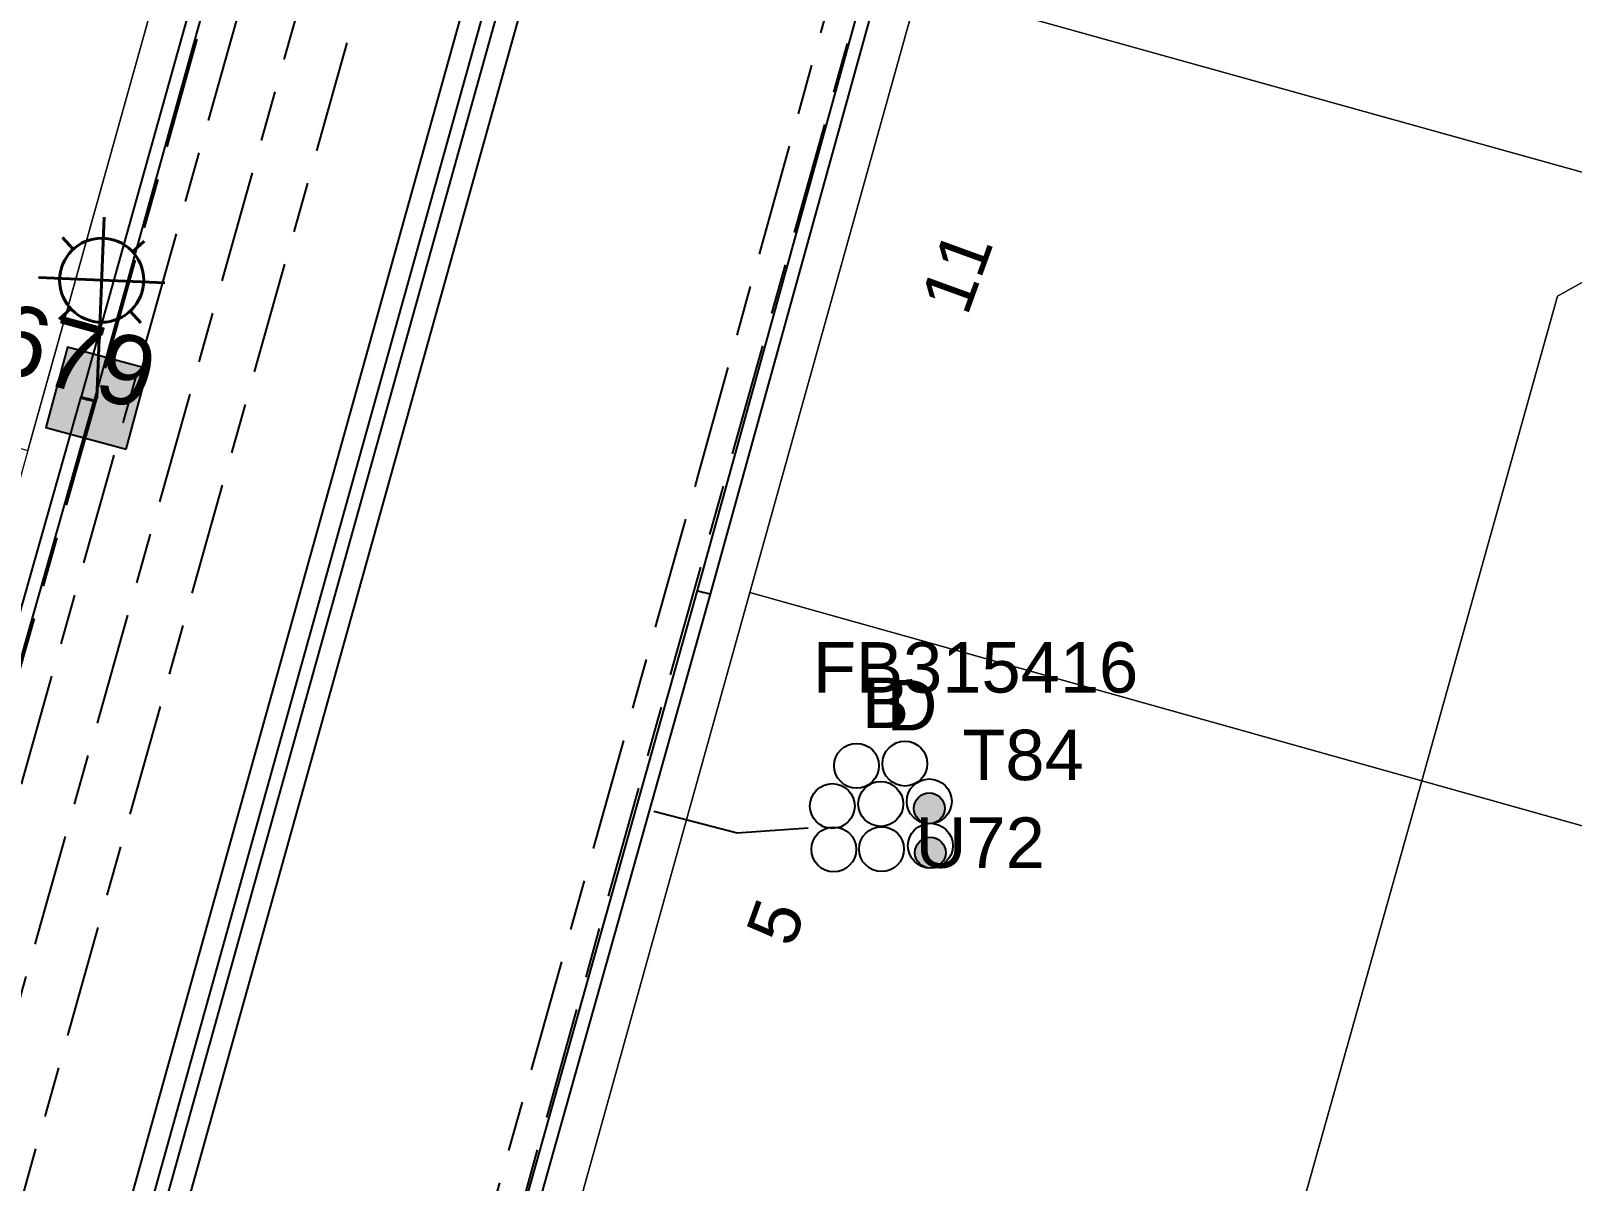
# Model space of a CAD drawing. Header units: metres. Extents: x 289087 to 291245, y 6227587 to 6229773.
# Drawn here: x 290637.8 to 290692.8, y 6228363.4 to 6228404.5 of the extents above; entities that cross this region are included whole.
import ezdxf
from ezdxf.enums import TextEntityAlignment as Align

# ---------------------------------------------------------------- set-up
doc = ezdxf.new("R2010")
doc.units = ezdxf.units.M
doc.linetypes.add('Cable Exist UG', pattern=[8.2, 4, -1.2, 1.8, -1.2])
for name, color, linetype in [('_User Ducts Config', 7, 'Continuous'), ('Duct_SP_EXT', 7, 'Continuous'), ('Equip_SP_SL_EXT', 7, 'Continuous'), ('Mains_HV_EXT', 7, 'Continuous'), ('Mains_LV_EXT', 7, 'Continuous'), ('Mains_LV_SL_EXT', 7, 'Continuous'), ('SupportsUG_SP_LV_SL_EXT', 7, 'Continuous')]:
    doc.layers.add(name, color=color, linetype=linetype)
doc.layers.add('Cadastre Land Parcels_SP_EXT', color=9, linetype='Continuous', lineweight=5)
doc.layers.add('Cadastre Roads_SP_EXT', color=9, linetype='Continuous', lineweight=5)
doc.styles.add('COLUMN_LABEL', font='arial.ttf')
doc.styles.add('iecARIAL', font='arial.ttf', dxfattribs={"height": 2})
doc.styles.add('POLE_LABEL', font='arial.ttf')
doc.styles.get("Standard").update_dxf_attribs({"font": 'arial.ttf'})
doc.linetypes.add('Cable E UG', pattern='A,6,-0.5,["E",Standard,S=1.7,R=0,X=0.5,Y=-1],-2.9', length=9.4)
doc.linetypes.add('Cable P UG', pattern='A,6,-0.5,["P",Standard,S=1.7,R=0,X=0.5,Y=-1],-2.9', length=9.4)

# ---------------------------------------------------------------- blocks, each defined once
blk = doc.blocks.new('COLUMN_EXT')
blk.add_hatch(color=256).paths.add_polyline_path([(-1.485, 1.485), (-1.485, -1.485), (1.485, -1.485), (1.485, 1.485)])
blk.add_lwpolyline([(-1.485, -1.485), (1.485, -1.485), (1.485, 1.485), (-1.485, 1.485)], close=True)
for tag, height, style, flags, p in [('ASSET_NUM', 2.5, 'COLUMN_LABEL', 8, (2, 2)), ('STRUCTURE_PLANT_NUMBER', 0.2, 'POLE_LABEL', 9, (1.813, 0.031)), ('STREET_CODE', 0.2, 'COLUMN_LABEL', 9, (1.813, -0.2))]:
    blk.add_attdef(tag, text='', height=height, dxfattribs=dict(style=style, flags=flags)).set_placement(p, align=Align.MIDDLE_LEFT)
at = {"flags": 9}
for tag, p in [('OWNED_BY', (1.813, -0.6)), ('COLUMN_TYPE', (1.813, -0.4)), ('STATE', (1.813, -0.8)), ('USAGE', (1.813, -1)), ('LEGEND', (1.813, -1.2)), ('STREETNAME', (1.813, -1.6)), ('LOCATION', (1.813, -1.4)), ('SUBURB', (1.813, -1.8)), ('NOTES', (1.813, -2))]:
    blk.add_attdef(tag, text='', height=0.2, dxfattribs=at).set_placement(p, align=Align.MIDDLE_LEFT)
at = {"flags": 1}
blk.add_attdef('Z', (1.813, -2.351), '', height=0.2, dxfattribs=at)
blk = doc.blocks.new('DUCT_EXT')
blk.add_circle((0, 0.8), 0.8)
at = {"flags": 1}
blk.add_attdef('Z', (0, 0), '', height=0.2, dxfattribs=at)
at = {"flags": 9}
for tag, p in [('DUCT_CODE', (0, 0)), ('XSECT_TYPE', (0, -0.2)), ('STATE', (0, -0.6)), ('FB_REFERENCE', (0, -0.4)), ('NOTES', (0, -0.8))]:
    blk.add_attdef(tag, text='', height=0.2, dxfattribs=at).set_placement(p, align=Align.MIDDLE_LEFT)
blk = doc.blocks.new('SL_LANTERN_EXT')
at = {"lineweight": 40}
for p, q in [((0, 1.968), (0, 6.468)), ((-1.459, 5.676), (-1.061, 5.278)), ((1.458, 5.676), (1.06, 5.278)), ((-2.25, 4.218), (2.25, 4.218)), ((-1.459, 2.759), (-1.061, 3.157)), ((1.458, 2.759), (1.06, 3.157)), ((0, 0), (0, 2.721))]:
    blk.add_line(p, q, dxfattribs=at)
blk.add_circle((0, 4.218), 1.5, dxfattribs=at)
at = {"style": 'iecARIAL', "flags": 9}
blk.add_attdef('ASSET_NUM', (1.5, 1.5), '', height=2.5, dxfattribs=at)
for tag, p, height, flags in [('CONSTRUCTED_VOLTAGE', (0.981, -0.653), 0.2, 9), ('CONTROL_TYPE', (0.981, -0.853), 0.2, 9), ('LANTERN_PURPOSE', (0.981, -1.053), 0.2, 9), ('LANTERN_TYPE', (0.981, -1.253), 0.2, 9), ('LNUMBER', (2.181, -3.253), 2.5, 8), ('OPERATING_VOLTAGE', (0.981, -1.653), 0.2, 9), ('ORIENTATION', (0.981, -1.853), 0.2, 9), ('NO_PHASES', (0.981, -1.453), 0.2, 9), ('OWNED_BY', (0.981, -2.053), 0.2, 9), ('STATE', (0.981, -2.253), 0.2, 9), ('CEXIST', (0.981, -2.653), 0.2, 9), ('CNEW', (0.981, -2.853), 0.2, 9), ('USAGE', (0.981, -2.453), 0.2, 9), ('CNUMBER', (0.981, -3.053), 0.2, 9), ('CREMOVE', (0.981, -3.253), 0.2, 9), ('CREPLACE', (0.981, -3.453), 0.2, 9), ('LKINGHEIGHT', (0.981, -3.653), 0.2, 9), ('LBRACKET', (0.981, -3.853), 0.2, 9), ('LBRACKETVOCAB', (0.981, -4.053), 0.2, 9), ('LCATEGORY', (0.981, -4.253), 0.2, 9), ('LCHARGE1', (0.981, -4.453), 0.2, 9), ('LCHARGE1PERCENT', (0.981, -4.653), 0.2, 9), ('LCHARGE2', (0.981, -4.853), 0.2, 9), ('LCHARGE2PERCENT', (0.981, -5.053), 0.2, 9), ('LCHARGE3', (0.981, -5.253), 0.2, 9), ('LCHARGE3PERCENT', (0.981, -5.453), 0.2, 9), ('LEXIST', (0.981, -5.653), 0.2, 9), ('LLAMP', (0.981, -5.853), 0.2, 9), ('LLAMPVOCAB', (0.981, -6.053), 0.2, 9), ('LMAST', (0.981, -6.253), 0.2, 9), ('LMASTVOCAB', (0.981, -6.453), 0.2, 9), ('LNEW', (0.981, -6.653), 0.2, 9), ('LANTNUMBER', (0.981, -6.853), 0.2, 9), ('LOUTREACH', (0.981, -7.253), 0.2, 9), ('LOUTREACHVOCAB', (0.981, -7.453), 0.2, 9), ('LRATECODE', (0.981, -7.653), 0.2, 9), ('LREMOVE', (0.981, -7.853), 0.2, 9), ('LREPLACE', (0.981, -8.053), 0.2, 9), ('LTYPE', (0.981, -8.253), 0.2, 9), ('LTYPEVOCAB', (0.981, -8.453), 0.2, 9), ('LEGEND', (0.981, -8.653), 0.2, 9), ('LOCATION', (0.981, -8.853), 0.2, 9), ('STREETNAME', (0.981, -9.253), 0.2, 9), ('SUBURB', (0.981, -9.453), 0.2, 1), ('NOTES', (0.981, -9.053), 0.2, 9)]:
    blk.add_attdef(tag, p, '', height=height, dxfattribs=dict(flags=flags))
blk = doc.blocks.new('CABLE_LARGE_EXT')
h = blk.add_hatch(color=256)
edge = h.paths.add_edge_path()
edge.add_arc((0, 0.55), 0.55, 0, 360)
blk.add_circle((0, 0.55), 0.55)
at = {"flags": 1}
blk.add_attdef('Z', (0, 0), '', height=0.2, dxfattribs=at)
at = {"flags": 9}
for tag, p in [('COND_CODE', (0, 0)), ('XSECT_SIZE', (0, -0.6)), ('STATE', (0, -0.4)), ('FB_REFERENCE', (0, -0.2)), ('NOTES', (0, -0.8))]:
    blk.add_attdef(tag, text='', height=0.2, dxfattribs=at).set_placement(p, align=Align.MIDDLE_LEFT)

msp = doc.modelspace()

# ---------------------------------------------------------------- linework, layer by layer
at = {"layer": '_User Ducts Config'}
msp.add_lwpolyline([(290665.509, 6228376.021), (290662.968, 6228375.85), (290660.001, 6228376.617)], dxfattribs=at)
at = {"layer": 'Cadastre Land Parcels_SP_EXT', "linetype": 'Continuous'}
for points in [[(290718.22, 6228395.039), (290696.056, 6228401.218), (290694.67, 6228403.687), (290699.544, 6228421.014), (290675.499, 6228427.723), (290669.454, 6228406.047), (290717.544, 6228392.63), (290718.22, 6228395.039)], [(290600.009, 6228416.115), (290599.447, 6228414.096), (290616.203, 6228409.416), (290622.041, 6228403.528), (290619.543, 6228394.569), (290637.667, 6228389.5), (290642.185, 6228405.687), (290630.601, 6228408.936), (290630.254, 6228407.687), (290600.009, 6228416.115)], [(290669.454, 6228406.047), (290663.427, 6228384.432), (290687.398, 6228377.712), (290692.246, 6228395.009), (290694.712, 6228396.399), (290716.869, 6228390.22), (290717.544, 6228392.63), (290669.454, 6228406.047)], [(290716.869, 6228390.22), (290694.712, 6228396.399), (290692.246, 6228395.009), (290687.398, 6228377.712), (290711.467, 6228370.964), (290716.869, 6228390.22)], [(290705.926, 6228351.229), (290683.794, 6228357.467), (290682.409, 6228359.937), (290687.398, 6228377.712), (290663.427, 6228384.432), (290657.25, 6228362.286), (290705.25, 6228348.819), (290705.926, 6228351.229)], [(290711.467, 6228370.964), (290687.398, 6228377.712), (290682.409, 6228359.937), (290683.794, 6228357.467), (290705.926, 6228351.229), (290711.467, 6228370.964)]]:
    msp.add_lwpolyline(points, close=True, dxfattribs=at)
at = {"layer": 'Cadastre Roads_SP_EXT', "linetype": 'Continuous'}
msp.add_lwpolyline([(290642.185, 6228405.687), (290637.667, 6228389.5), (290633.412, 6228374.234), (290628.621, 6228357.077), (290625.933, 6228347.429), (290622.066, 6228333.562), (290621.439, 6228331.332), (290647.546, 6228327.483), (290651.075, 6228340.13), (290651.075, 6228340.13), (290657.25, 6228362.286), (290663.427, 6228384.432), (290669.455, 6228406.047)], dxfattribs=at)
at = {"layer": 'Duct_SP_EXT'}
for p, q in [((290684.357, 6228466.852), (290661.541, 6228384.505)), ((290684.82, 6228466.724), (290662.004, 6228384.376)), ((290639.565, 6228391.38), (290656.387, 6228451.665)), ((290640.027, 6228391.251), (290656.85, 6228451.536)), ((290638.793, 6228350.888), (290654.297, 6228406.459)), ((290639.255, 6228350.757), (290654.763, 6228406.34)), ((290623.97, 6228336.44), (290639.565, 6228391.421)), ((290639.565, 6228391.421), (290639.796, 6228391.356)), ((290639.565, 6228391.38), (290639.796, 6228391.316)), ((290624.432, 6228336.31), (290640.027, 6228391.29)), ((290640.027, 6228391.29), (290639.796, 6228391.356)), ((290640.027, 6228391.251), (290639.796, 6228391.316)), ((290661.541, 6228384.505), (290647.868, 6228335.835)), ((290662.004, 6228384.376), (290648.33, 6228335.706)), ((290661.541, 6228384.505), (290661.772, 6228384.441)), ((290662.004, 6228384.376), (290661.772, 6228384.441))]:
    msp.add_line(p, q, dxfattribs=at)
at = {"layer": 'Mains_HV_EXT', "linetype": 'Cable Exist UG'}
msp.add_lwpolyline([(290704.689, 6228300.341), (290691.135, 6228303.228), (290683.801, 6228304.641), (290683.801, 6228304.641, -0.025068), (290669.047, 6228307.896), (290669.047, 6228307.896), (290655.462, 6228311.826), (290655.462, 6228311.826, -0.231803), (290645.19, 6228323.847), (290645.19, 6228323.847), (290644.558, 6228327.931), (290644.558, 6228327.931), (290661.581, 6228388.609), (290684.878, 6228472.691), (290691.722, 6228496.484), (290692.216, 6228498.243), (290692.216, 6228498.243), (290694.779, 6228508.091), (290697.685, 6228516.39), (290700.961, 6228527.487), (290727.853, 6228623.938)], format="xyb", dxfattribs=at)
for points in [[(290704.894, 6228604.327), (290669.033, 6228475.093), (290628.114, 6228329.662), (290627.048, 6228324.092), (290627.048, 6228324.092), (290625.469, 6228322.392), (290622.005, 6228319.724), (290619.076, 6228317.877), (290615.954, 6228316.258), (290611.984, 6228315.118), (290607.589, 6228314.006), (290602.861, 6228314.155), (290602.861, 6228314.155), (290590.873, 6228314.714), (290584.716, 6228314.538), (290576.277, 6228314.269), (290563.818, 6228313), (290556.063, 6228312.098), (290541.809, 6228309.138)], [(290702.416, 6228602.877), (290667.885, 6228478.344), (290626.246, 6228330.442), (290623.947, 6228323.608), (290623.947, 6228323.608), (290619.594, 6228320.698), (290615.525, 6228318.587), (290612.157, 6228317.368), (290612.157, 6228317.368), (290609.863, 6228316.711), (290606.697, 6228316.142), (290600.313, 6228316.324), (290589.747, 6228316.743), (290577.413, 6228316.4), (290569.541, 6228315.638), (290563.49, 6228314.959), (290559.38, 6228314.37), (290554.25, 6228313.721), (290541.963, 6228311.266)], [(290699.938, 6228601.427), (290665.172, 6228476.168), (290624.493, 6228331.646), (290623.536, 6228327.685), (290621.989, 6228324.856), (290615.696, 6228320.706), (290613.573, 6228319.843), (290610.142, 6228318.789), (290607.07, 6228318.167), (290604.473, 6228317.967), (290604.473, 6228317.967), (290600.562, 6228318.321), (290594.592, 6228318.46), (290590.141, 6228318.588), (290582.544, 6228318.534), (290574.032, 6228318.066), (290562.416, 6228316.917), (290555.22, 6228315.908), (290541.902, 6228313.161)]]:
    msp.add_lwpolyline(points, dxfattribs=at)
at = {"layer": 'Mains_HV_EXT', "linetype": 'Cable E UG'}
msp.add_lwpolyline([(290690.642, 6228553.523), (290682.43, 6228525.993), (290679.316, 6228512.66), (290677.889, 6228501.986), (290677.254, 6228495.708), (290673.005, 6228482.036), (290662.455, 6228444.867), (290653.561, 6228406.648), (290638.062, 6228351.094), (290623.126, 6228298.677), (290618.213, 6228280.704), (290612.976, 6228261.546), (290604.045, 6228231.76), (290595.884, 6228203.913), (290593.271, 6228194.993), (290580.56, 6228149.426), (290564.327, 6228091.241), (290562.623, 6228084.758), (290561.523, 6228080.815)], dxfattribs=at)
at = {"layer": 'Mains_HV_EXT', "linetype": 'Cable P UG'}
msp.add_lwpolyline([(290692.561, 6228552.962), (290684.364, 6228525.479), (290681.286, 6228512.299), (290679.875, 6228501.753), (290679.224, 6228495.307), (290674.923, 6228481.466), (290664.392, 6228444.367), (290655.499, 6228406.152), (290639.987, 6228350.551), (290625.052, 6228298.139), (290620.142, 6228280.177), (290614.898, 6228260.995), (290605.962, 6228231.191), (290597.804, 6228203.35), (290595.194, 6228194.443), (290582.486, 6228148.889), (290566.258, 6228090.718), (290564.553, 6228084.235), (290563.45, 6228080.277)], dxfattribs=at)
at = {"layer": 'Mains_LV_EXT', "linetype": 'Cable Exist UG'}
msp.add_lwpolyline([(290699.962, 6228605.119), (290699.078, 6228602.026), (290699.078, 6228602.026), (290688.827, 6228565.068), (290690.285, 6228562.84), (290690.285, 6228562.84), (290685.504, 6228545.473), (290705.283, 6228539.993), (290705.283, 6228539.993), (290686.472, 6228473.974), (290685.979, 6228472.208), (290685.979, 6228472.208), (290652.054, 6228351.019), (290649.8, 6228350.491), (290643.381, 6228328.078), (290644.119, 6228324.072), (290644.119, 6228324.072, 0.268073), (290655.939, 6228310.961), (290655.939, 6228310.961), (290664.936, 6228307.662), (290669.358, 6228308.561)], format="xyb", dxfattribs=at)
at = {"layer": 'Mains_LV_SL_EXT', "linetype": 'Cable Exist UG'}
for points in [[(290656.919, 6228451.581), (290640.121, 6228391.369)], [(290640.121, 6228391.397), (290624.199, 6228335.226)]]:
    msp.add_lwpolyline(points, dxfattribs=at)

# ---------------------------------------------------------------- block references
at = {"layer": '_User Ducts Config'}
for name, p in [('DUCT_EXT', (290667.23, 6228377.454)), ('DUCT_EXT', (290668.956, 6228377.53)), ('DUCT_EXT', (290668.093, 6228376.091)), ('DUCT_EXT', (290669.825, 6228376.183)), ('DUCT_EXT', (290666.367, 6228376.017)), ('CABLE_LARGE_EXT', (290669.825, 6228376.183)), ('DUCT_EXT', (290666.419, 6228374.468)), ('DUCT_EXT', (290668.123, 6228374.478)), ('DUCT_EXT', (290669.866, 6228374.6)), ('CABLE_LARGE_EXT', (290669.866, 6228374.601))]:
    msp.add_blockref(name, p, dxfattribs=at)
at = {"layer": 'Equip_SP_SL_EXT', "rotation": 357.601294645465}
msp.add_blockref('SL_LANTERN_EXT', (290640.121, 6228391.369), dxfattribs=at)
at = {"layer": 'SupportsUG_SP_LV_SL_EXT'}
ref = msp.add_blockref('COLUMN_EXT', (290640.121, 6228391.369), dxfattribs=dict(at, rotation=74.87263265352901))
ref.add_attrib('ASSET_NUM', '781679', dxfattribs={"layer": '0', "height": 2.5, "rotation": 344.5974, "style": 'COLUMN_LABEL'}).set_placement((290642.121, 6228392.119), align=Align.MIDDLE_RIGHT)

# ---------------------------------------------------------------- texts
at = {"layer": '_User Ducts Config'}
for s, p in [('FB315416', (290665.677, 6228380.865)), ('B', (290667.427, 6228379.601)), ('D', (290668.299, 6228379.514)), ('T84', (290671.005, 6228377.74)), ('U72', (290669.336, 6228374.61))]:
    msp.add_text(s, height=1.8, dxfattribs=at).set_placement(p)
at = {"layer": 'Cadastre Land Parcels_SP_EXT'}
for s, rotation, p in [('11', 70.0169, (290671.174, 6228394.261)), ('5', 70.1046, (290664.944, 6228371.719))]:
    msp.add_text(s, height=1.8, rotation=rotation, dxfattribs=at).set_placement(p)

doc.saveas('drawing.dxf')
